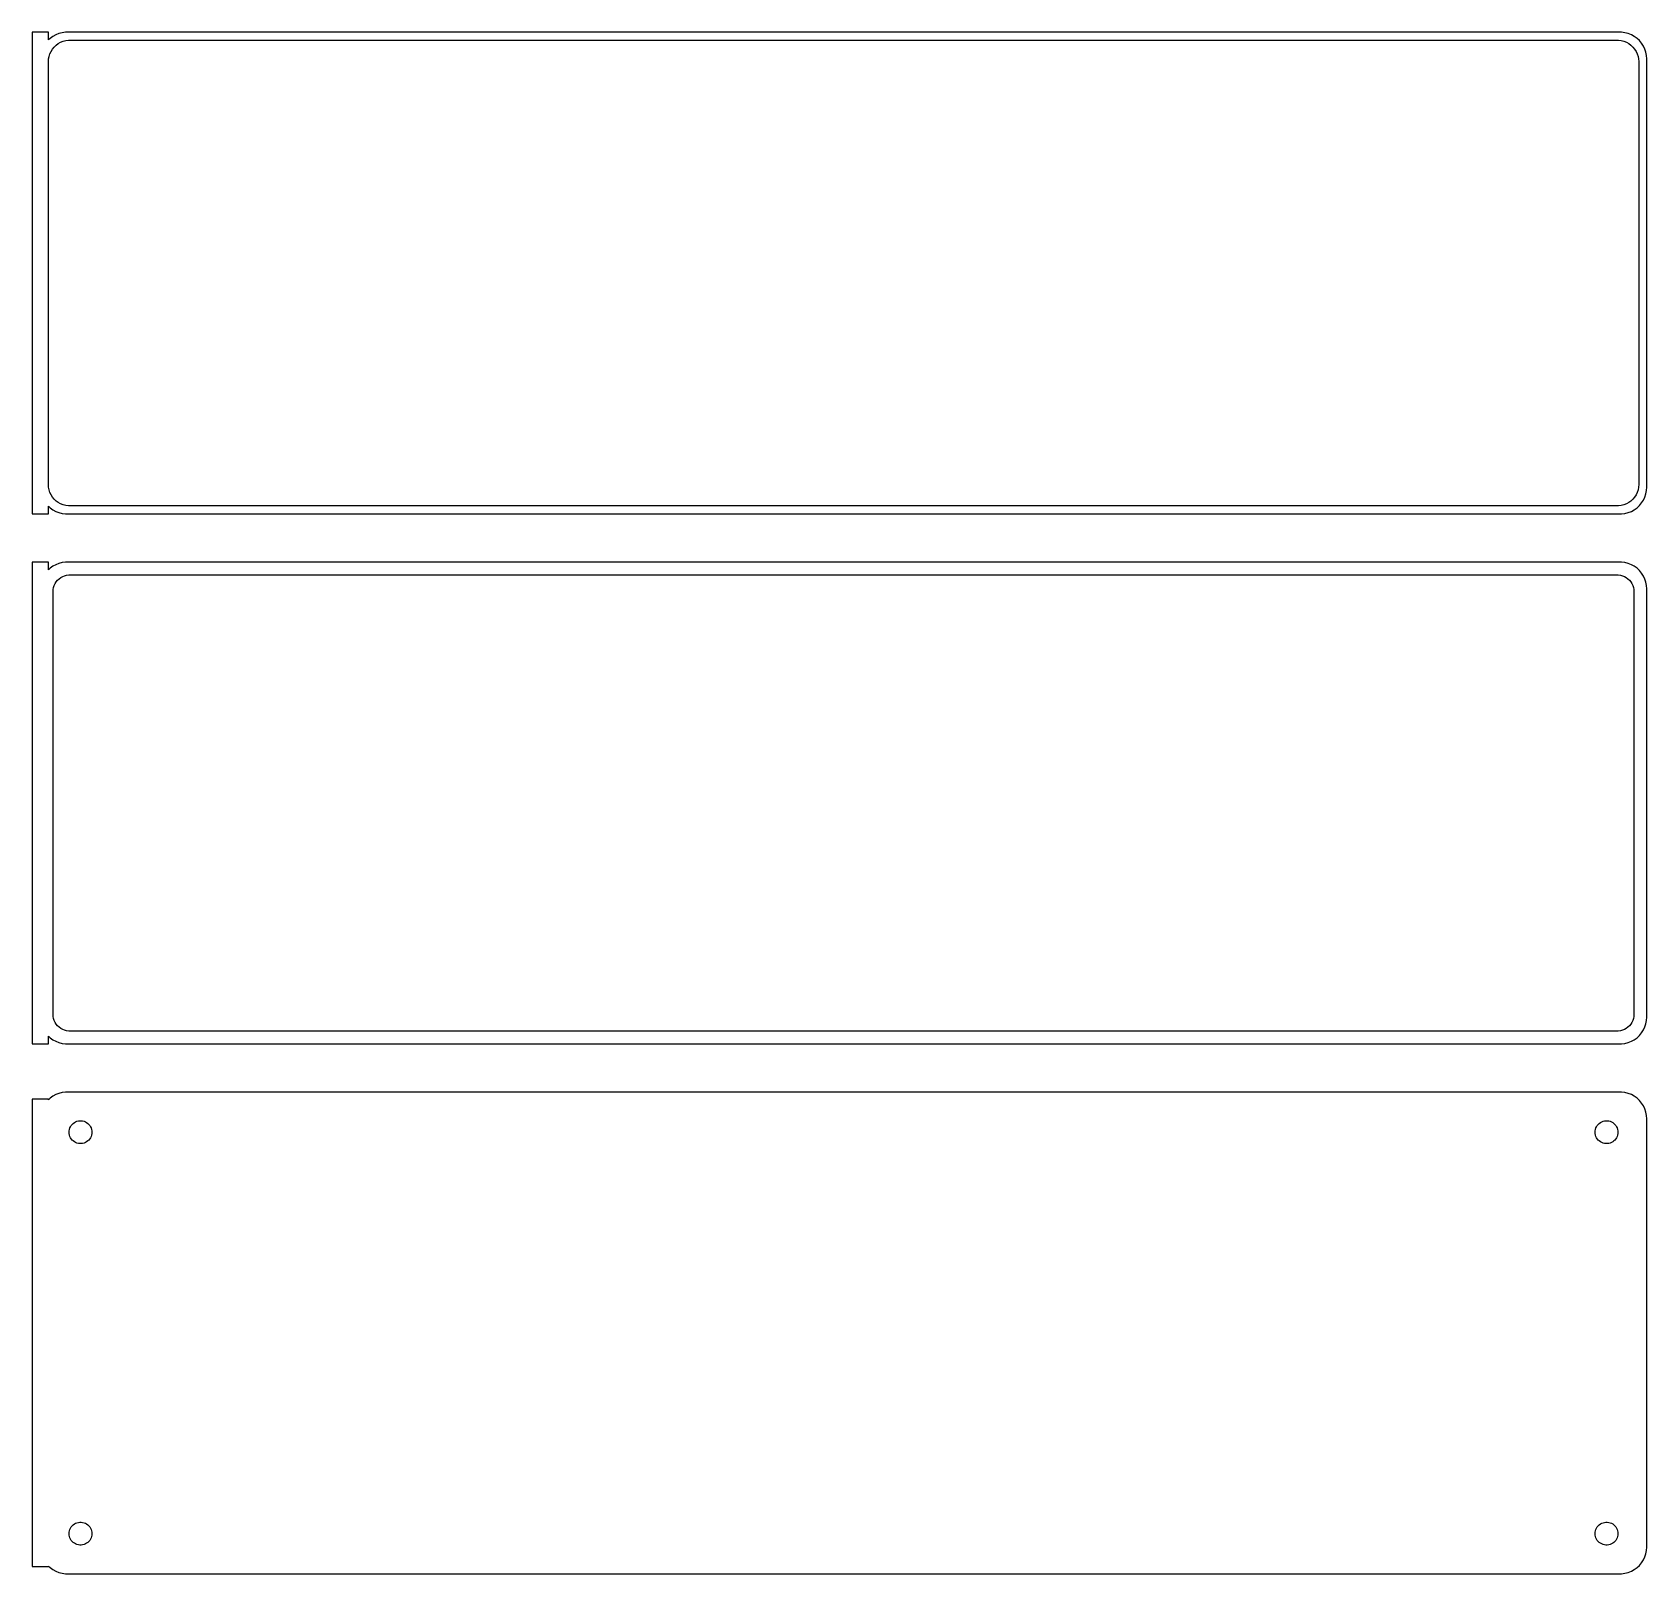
# Model space of a CAD drawing. Header units: metres. Extents: x -152 to 150, y 252 to 540.
import ezdxf

# ---------------------------------------------------------------- set-up
doc = ezdxf.new("R2010")
doc.units = ezdxf.units.M

msp = doc.modelspace()

# ---------------------------------------------------------------- linework, layer by layer
for p, q in [((-148.5, 539.99), (-151.5, 539.99)), ((-151.5, 539.99), (-151.5, 450.01)), ((-148.5, 538.559), (-148.5, 539.99)), ((-146.545, 539.755), (-147.129, 539.524)), ((-145.937, 539.911), (-146.545, 539.755)), ((-145.314, 539.99), (-145.937, 539.911)), ((145.314, 539.99), (-145.314, 539.99)), ((145.937, 539.911), (145.314, 539.99)), ((146.545, 539.755), (145.937, 539.911)), ((147.129, 539.524), (146.545, 539.755)), ((-148.187, 538.853), (-148.5, 538.559)), ((-147.679, 539.222), (-148.187, 538.853)), ((-148.005, 536.427), (-147.736, 536.851)), ((-147.736, 536.851), (-147.416, 537.238)), ((-147.129, 539.524), (-147.679, 539.222)), ((-147.416, 537.238), (-147.05, 537.582)), ((-147.05, 537.582), (-146.643, 537.877)), ((-146.643, 537.877), (-146.203, 538.119)), ((-146.203, 538.119), (-145.736, 538.304)), ((-145.736, 538.304), (-145.25, 538.429)), ((-145.25, 538.429), (-144.751, 538.492)), ((-144.751, 538.492), (144.751, 538.492)), ((144.751, 538.492), (145.25, 538.429)), ((145.25, 538.429), (145.736, 538.304)), ((145.736, 538.304), (146.203, 538.119)), ((146.203, 538.119), (146.643, 537.877)), ((146.643, 537.877), (147.05, 537.582)), ((147.05, 537.582), (147.416, 537.238)), ((147.679, 539.222), (147.129, 539.524)), ((147.416, 537.238), (147.736, 536.851)), ((148.187, 538.853), (147.679, 539.222)), ((147.736, 536.851), (148.005, 536.427)), ((148.645, 538.423), (148.187, 538.853)), ((149.045, 537.939), (148.645, 538.423)), ((149.382, 537.409), (149.045, 537.939)), ((149.649, 536.841), (149.382, 537.409)), ((149.843, 536.243), (149.649, 536.841)), ((-148.5, 534.5), (-148.468, 535.001)), ((-148.5, 455.5), (-148.5, 534.5)), ((-148.468, 535.001), (-148.374, 535.495)), ((-148.374, 535.495), (-148.219, 535.972)), ((-148.219, 535.972), (-148.005, 536.427)), ((148.005, 536.427), (148.219, 535.972)), ((148.219, 535.972), (148.374, 535.495)), ((148.374, 535.495), (148.468, 535.001)), ((148.468, 535.001), (148.5, 534.5)), ((148.5, 534.5), (148.5, 455.5)), ((149.961, 535.627), (149.843, 536.243)), ((150, 535), (149.961, 535.627)), ((150, 455), (150, 535)), ((-148.468, 454.999), (-148.5, 455.5)), ((148.5, 455.5), (148.468, 454.999)), ((-148.374, 454.505), (-148.468, 454.999)), ((-148.219, 454.028), (-148.374, 454.505)), ((-148.005, 453.573), (-148.219, 454.028)), ((-147.736, 453.149), (-148.005, 453.573)), ((-147.416, 452.762), (-147.736, 453.149)), ((-147.05, 452.418), (-147.416, 452.762)), ((-146.643, 452.123), (-147.05, 452.418)), ((147.05, 452.418), (146.643, 452.123)), ((147.416, 452.762), (147.05, 452.418)), ((147.736, 453.149), (147.416, 452.762)), ((148.005, 453.573), (147.736, 453.149)), ((148.219, 454.028), (148.005, 453.573)), ((148.374, 454.505), (148.219, 454.028)), ((148.468, 454.999), (148.374, 454.505)), ((149.045, 452.061), (149.382, 452.591)), ((149.382, 452.591), (149.649, 453.159)), ((149.649, 453.159), (149.843, 453.757)), ((149.843, 453.757), (149.961, 454.373)), ((149.961, 454.373), (150, 455)), ((-151.5, 450.01), (-148.5, 450.01)), ((-148.5, 451.441), (-148.187, 451.147)), ((-148.5, 450.01), (-148.5, 451.441)), ((-148.187, 451.147), (-147.679, 450.778)), ((-147.679, 450.778), (-147.129, 450.476)), ((-147.129, 450.476), (-146.545, 450.245)), ((-146.203, 451.881), (-146.643, 452.123)), ((-146.545, 450.245), (-145.937, 450.089)), ((-145.736, 451.696), (-146.203, 451.881)), ((-145.937, 450.089), (-145.314, 450.01)), ((-145.25, 451.571), (-145.736, 451.696)), ((-145.314, 450.01), (145.314, 450.01)), ((-144.751, 451.508), (-145.25, 451.571)), ((144.751, 451.508), (-144.751, 451.508)), ((145.25, 451.571), (144.751, 451.508)), ((145.736, 451.696), (145.25, 451.571)), ((145.314, 450.01), (145.937, 450.089)), ((146.203, 451.881), (145.736, 451.696)), ((145.937, 450.089), (146.545, 450.245)), ((146.643, 452.123), (146.203, 451.881)), ((146.545, 450.245), (147.129, 450.476)), ((147.129, 450.476), (147.679, 450.778)), ((147.679, 450.778), (148.187, 451.147)), ((148.187, 451.147), (148.645, 451.577)), ((148.645, 451.577), (149.045, 452.061)), ((-148.5, 440.979), (-151.5, 440.979)), ((-151.5, 440.979), (-151.5, 351.021)), ((-148.5, 439.559), (-148.5, 440.979)), ((-147.679, 440.222), (-148.187, 439.853)), ((-147.129, 440.524), (-147.679, 440.222)), ((-146.545, 440.755), (-147.129, 440.524)), ((-145.937, 440.911), (-146.545, 440.755)), ((-145.314, 440.99), (-145.937, 440.911)), ((145.314, 440.99), (-145.314, 440.99)), ((145.937, 440.911), (145.314, 440.99)), ((146.545, 440.755), (145.937, 440.911)), ((147.129, 440.524), (146.545, 440.755)), ((147.679, 440.222), (147.129, 440.524)), ((148.187, 439.853), (147.679, 440.222)), ((-148.187, 439.853), (-148.5, 439.559)), ((-147.228, 437), (-147.018, 437.33)), ((-147.018, 437.33), (-146.769, 437.631)), ((-146.769, 437.631), (-146.484, 437.899)), ((-146.484, 437.899), (-146.168, 438.128)), ((-146.168, 438.128), (-145.825, 438.317)), ((-145.825, 438.317), (-145.462, 438.461)), ((-145.462, 438.461), (-145.083, 438.558)), ((-145.083, 438.558), (-144.695, 438.607)), ((-144.695, 438.607), (144.695, 438.607)), ((144.695, 438.607), (145.083, 438.558)), ((145.083, 438.558), (145.462, 438.461)), ((145.462, 438.461), (145.825, 438.317)), ((145.825, 438.317), (146.168, 438.128)), ((146.168, 438.128), (146.484, 437.899)), ((146.484, 437.899), (146.769, 437.631)), ((146.769, 437.631), (147.018, 437.33)), ((147.018, 437.33), (147.228, 437)), ((148.645, 439.423), (148.187, 439.853)), ((149.045, 438.939), (148.645, 439.423)), ((149.382, 438.409), (149.045, 438.939)), ((149.649, 437.841), (149.382, 438.409)), ((149.843, 437.243), (149.649, 437.841)), ((149.961, 436.627), (149.843, 437.243)), ((-147.613, 435.5), (-147.588, 435.89)), ((-147.613, 356.5), (-147.613, 435.5)), ((-147.588, 435.89), (-147.515, 436.274)), ((-147.515, 436.274), (-147.394, 436.646)), ((-147.394, 436.646), (-147.228, 437)), ((147.228, 437), (147.394, 436.646)), ((147.394, 436.646), (147.515, 436.274)), ((147.515, 436.274), (147.588, 435.89)), ((147.588, 435.89), (147.613, 435.5)), ((147.613, 435.5), (147.613, 356.5)), ((150, 436), (149.961, 436.627)), ((150, 356), (150, 436)), ((-147.588, 356.11), (-147.613, 356.5)), ((-147.515, 355.726), (-147.588, 356.11)), ((147.588, 356.11), (147.515, 355.726)), ((147.613, 356.5), (147.588, 356.11)), ((149.961, 355.373), (150, 356)), ((-147.394, 355.354), (-147.515, 355.726)), ((-147.228, 355), (-147.394, 355.354)), ((-147.018, 354.67), (-147.228, 355)), ((-146.769, 354.369), (-147.018, 354.67)), ((-146.484, 354.101), (-146.769, 354.369)), ((-146.168, 353.872), (-146.484, 354.101)), ((-145.825, 353.683), (-146.168, 353.872)), ((-145.462, 353.539), (-145.825, 353.683)), ((-145.083, 353.442), (-145.462, 353.539)), ((-144.695, 353.393), (-145.083, 353.442)), ((144.695, 353.393), (-144.695, 353.393)), ((145.083, 353.442), (144.695, 353.393)), ((145.462, 353.539), (145.083, 353.442)), ((145.825, 353.683), (145.462, 353.539)), ((146.168, 353.872), (145.825, 353.683)), ((146.484, 354.101), (146.168, 353.872)), ((146.769, 354.369), (146.484, 354.101)), ((147.018, 354.67), (146.769, 354.369)), ((147.228, 355), (147.018, 354.67)), ((147.394, 355.354), (147.228, 355)), ((147.515, 355.726), (147.394, 355.354)), ((148.645, 352.577), (149.045, 353.061)), ((149.045, 353.061), (149.382, 353.591)), ((149.382, 353.591), (149.649, 354.159)), ((149.649, 354.159), (149.843, 354.757)), ((149.843, 354.757), (149.961, 355.373)), ((-151.5, 351.021), (-148.5, 351.021)), ((-148.5, 351.021), (-148.5, 352.441)), ((-148.5, 352.441), (-148.187, 352.147)), ((-148.187, 352.147), (-147.679, 351.778)), ((-147.679, 351.778), (-147.129, 351.476)), ((-147.129, 351.476), (-146.545, 351.245)), ((-146.545, 351.245), (-145.937, 351.089)), ((-145.937, 351.089), (-145.314, 351.01)), ((-145.314, 351.01), (145.314, 351.01)), ((145.314, 351.01), (145.937, 351.089)), ((145.937, 351.089), (146.545, 351.245)), ((146.545, 351.245), (147.129, 351.476)), ((147.129, 351.476), (147.679, 351.778)), ((147.679, 351.778), (148.187, 352.147)), ((148.187, 352.147), (148.645, 352.577)), ((-148.187, 340.853), (-148.5, 340.559)), ((-147.679, 341.222), (-148.187, 340.853)), ((-147.129, 341.524), (-147.679, 341.222)), ((-146.545, 341.755), (-147.129, 341.524)), ((-145.937, 341.911), (-146.545, 341.755)), ((-145.314, 341.99), (-145.937, 341.911)), ((145.314, 341.99), (-145.314, 341.99)), ((145.937, 341.911), (145.314, 341.99)), ((146.545, 341.755), (145.937, 341.911)), ((147.129, 341.524), (146.545, 341.755)), ((147.679, 341.222), (147.129, 341.524)), ((148.187, 340.853), (147.679, 341.222)), ((148.645, 340.423), (148.187, 340.853)), ((-148.5, 340.653), (-151.5, 340.653)), ((-151.5, 340.653), (-151.5, 253.347)), ((-148.5, 340.559), (-148.5, 340.653)), ((149.045, 339.939), (148.645, 340.423)), ((149.382, 339.409), (149.045, 339.939)), ((149.649, 338.841), (149.382, 339.409)), ((149.843, 338.243), (149.649, 338.841)), ((149.961, 337.627), (149.843, 338.243)), ((-144.635, 334.5), (-144.618, 334.768)), ((-144.618, 334.768), (-144.568, 335.031)), ((-144.568, 335.031), (-144.485, 335.286)), ((-144.485, 335.286), (-144.371, 335.529)), ((-144.371, 335.529), (-144.227, 335.755)), ((-144.227, 335.755), (-144.057, 335.962)), ((-144.057, 335.962), (-143.861, 336.145)), ((-143.861, 336.145), (-143.644, 336.303)), ((-143.644, 336.303), (-143.409, 336.432)), ((-143.409, 336.432), (-143.16, 336.531)), ((-143.16, 336.531), (-142.9, 336.597)), ((-142.9, 336.597), (-142.634, 336.631)), ((-142.634, 336.631), (-142.366, 336.631)), ((-142.366, 336.631), (-142.1, 336.597)), ((-142.1, 336.597), (-141.84, 336.531)), ((-141.84, 336.531), (-141.591, 336.432)), ((-141.591, 336.432), (-141.356, 336.303)), ((-141.356, 336.303), (-141.139, 336.145)), ((-141.139, 336.145), (-140.943, 335.962)), ((-140.943, 335.962), (-140.773, 335.755)), ((-140.773, 335.755), (-140.629, 335.529)), ((-140.629, 335.529), (-140.515, 335.286)), ((-140.515, 335.286), (-140.432, 335.031)), ((-140.432, 335.031), (-140.382, 334.768)), ((-140.382, 334.768), (-140.365, 334.5)), ((140.365, 334.5), (140.382, 334.768)), ((140.382, 334.768), (140.432, 335.031)), ((140.432, 335.031), (140.515, 335.286)), ((140.515, 335.286), (140.629, 335.529)), ((140.629, 335.529), (140.773, 335.755)), ((140.773, 335.755), (140.943, 335.962)), ((140.943, 335.962), (141.139, 336.145)), ((141.139, 336.145), (141.356, 336.303)), ((141.356, 336.303), (141.591, 336.432)), ((141.591, 336.432), (141.84, 336.531)), ((141.84, 336.531), (142.1, 336.597)), ((142.1, 336.597), (142.366, 336.631)), ((142.366, 336.631), (142.634, 336.631)), ((142.634, 336.631), (142.9, 336.597)), ((142.9, 336.597), (143.16, 336.531)), ((143.16, 336.531), (143.409, 336.432)), ((143.409, 336.432), (143.644, 336.303)), ((143.644, 336.303), (143.861, 336.145)), ((143.861, 336.145), (144.057, 335.962)), ((144.057, 335.962), (144.227, 335.755)), ((144.227, 335.755), (144.371, 335.529)), ((144.371, 335.529), (144.485, 335.286)), ((144.485, 335.286), (144.568, 335.031)), ((144.568, 335.031), (144.618, 334.768)), ((144.618, 334.768), (144.635, 334.5)), ((150, 337), (149.961, 337.627)), ((150, 257), (150, 337)), ((-144.618, 334.232), (-144.635, 334.5)), ((-144.568, 333.969), (-144.618, 334.232)), ((-144.485, 333.714), (-144.568, 333.969)), ((-144.371, 333.471), (-144.485, 333.714)), ((-144.227, 333.245), (-144.371, 333.471)), ((-144.057, 333.038), (-144.227, 333.245)), ((-143.861, 332.855), (-144.057, 333.038)), ((-143.644, 332.697), (-143.861, 332.855)), ((-143.409, 332.568), (-143.644, 332.697)), ((-143.16, 332.469), (-143.409, 332.568)), ((-142.9, 332.403), (-143.16, 332.469)), ((-142.634, 332.369), (-142.9, 332.403)), ((-142.366, 332.369), (-142.634, 332.369)), ((-142.1, 332.403), (-142.366, 332.369)), ((-141.84, 332.469), (-142.1, 332.403)), ((-141.591, 332.568), (-141.84, 332.469)), ((-141.356, 332.697), (-141.591, 332.568)), ((-141.139, 332.855), (-141.356, 332.697)), ((-140.943, 333.038), (-141.139, 332.855)), ((-140.773, 333.245), (-140.943, 333.038)), ((-140.629, 333.471), (-140.773, 333.245)), ((-140.515, 333.714), (-140.629, 333.471)), ((-140.432, 333.969), (-140.515, 333.714)), ((-140.382, 334.232), (-140.432, 333.969)), ((-140.365, 334.5), (-140.382, 334.232)), ((140.382, 334.232), (140.365, 334.5)), ((140.432, 333.969), (140.382, 334.232)), ((140.515, 333.714), (140.432, 333.969)), ((140.629, 333.471), (140.515, 333.714)), ((140.773, 333.245), (140.629, 333.471)), ((140.943, 333.038), (140.773, 333.245)), ((141.139, 332.855), (140.943, 333.038)), ((141.356, 332.697), (141.139, 332.855)), ((141.591, 332.568), (141.356, 332.697)), ((141.84, 332.469), (141.591, 332.568)), ((142.1, 332.403), (141.84, 332.469)), ((142.366, 332.369), (142.1, 332.403)), ((142.634, 332.369), (142.366, 332.369)), ((142.9, 332.403), (142.634, 332.369)), ((143.16, 332.469), (142.9, 332.403)), ((143.409, 332.568), (143.16, 332.469)), ((143.644, 332.697), (143.409, 332.568)), ((143.861, 332.855), (143.644, 332.697)), ((144.057, 333.038), (143.861, 332.855)), ((144.227, 333.245), (144.057, 333.038)), ((144.371, 333.471), (144.227, 333.245)), ((144.485, 333.714), (144.371, 333.471)), ((144.568, 333.969), (144.485, 333.714)), ((144.618, 334.232), (144.568, 333.969)), ((144.635, 334.5), (144.618, 334.232)), ((-144.635, 259.5), (-144.618, 259.768)), ((-144.618, 259.232), (-144.635, 259.5)), ((-144.618, 259.768), (-144.568, 260.031)), ((-144.568, 260.031), (-144.485, 260.286)), ((-144.485, 260.286), (-144.371, 260.529)), ((-144.371, 260.529), (-144.227, 260.755)), ((-144.227, 260.755), (-144.057, 260.962)), ((-144.057, 260.962), (-143.861, 261.145)), ((-143.861, 261.145), (-143.644, 261.303)), ((-143.644, 261.303), (-143.409, 261.432)), ((-143.409, 261.432), (-143.16, 261.531)), ((-143.16, 261.531), (-142.9, 261.597)), ((-142.9, 261.597), (-142.634, 261.631)), ((-142.634, 261.631), (-142.366, 261.631)), ((-142.366, 261.631), (-142.1, 261.597)), ((-142.1, 261.597), (-141.84, 261.531)), ((-141.84, 261.531), (-141.591, 261.432)), ((-141.591, 261.432), (-141.356, 261.303)), ((-141.356, 261.303), (-141.139, 261.145)), ((-141.139, 261.145), (-140.943, 260.962)), ((-140.943, 260.962), (-140.773, 260.755)), ((-140.773, 260.755), (-140.629, 260.529)), ((-140.629, 260.529), (-140.515, 260.286)), ((-140.515, 260.286), (-140.432, 260.031)), ((-140.432, 260.031), (-140.382, 259.768)), ((-140.382, 259.768), (-140.365, 259.5)), ((-140.365, 259.5), (-140.382, 259.232)), ((140.365, 259.5), (140.382, 259.768)), ((140.382, 259.232), (140.365, 259.5)), ((140.382, 259.768), (140.432, 260.031)), ((140.432, 260.031), (140.515, 260.286)), ((140.515, 260.286), (140.629, 260.529)), ((140.629, 260.529), (140.773, 260.755)), ((140.773, 260.755), (140.943, 260.962)), ((140.943, 260.962), (141.139, 261.145)), ((141.139, 261.145), (141.356, 261.303)), ((141.356, 261.303), (141.591, 261.432)), ((141.591, 261.432), (141.84, 261.531)), ((141.84, 261.531), (142.1, 261.597)), ((142.1, 261.597), (142.366, 261.631)), ((142.366, 261.631), (142.634, 261.631)), ((142.634, 261.631), (142.9, 261.597)), ((142.9, 261.597), (143.16, 261.531)), ((143.16, 261.531), (143.409, 261.432)), ((143.409, 261.432), (143.644, 261.303)), ((143.644, 261.303), (143.861, 261.145)), ((143.861, 261.145), (144.057, 260.962)), ((144.057, 260.962), (144.227, 260.755)), ((144.227, 260.755), (144.371, 260.529)), ((144.371, 260.529), (144.485, 260.286)), ((144.485, 260.286), (144.568, 260.031)), ((144.568, 260.031), (144.618, 259.768)), ((144.618, 259.768), (144.635, 259.5)), ((144.635, 259.5), (144.618, 259.232)), ((-144.568, 258.969), (-144.618, 259.232)), ((-144.485, 258.714), (-144.568, 258.969)), ((-144.371, 258.471), (-144.485, 258.714)), ((-144.227, 258.245), (-144.371, 258.471)), ((-144.057, 258.038), (-144.227, 258.245)), ((-143.861, 257.855), (-144.057, 258.038)), ((-143.644, 257.697), (-143.861, 257.855)), ((-143.409, 257.568), (-143.644, 257.697)), ((-143.16, 257.469), (-143.409, 257.568)), ((-142.9, 257.403), (-143.16, 257.469)), ((-142.634, 257.369), (-142.9, 257.403)), ((-142.366, 257.369), (-142.634, 257.369)), ((-142.1, 257.403), (-142.366, 257.369)), ((-141.84, 257.469), (-142.1, 257.403)), ((-141.591, 257.568), (-141.84, 257.469)), ((-141.356, 257.697), (-141.591, 257.568)), ((-141.139, 257.855), (-141.356, 257.697)), ((-140.943, 258.038), (-141.139, 257.855)), ((-140.773, 258.245), (-140.943, 258.038)), ((-140.629, 258.471), (-140.773, 258.245)), ((-140.515, 258.714), (-140.629, 258.471)), ((-140.432, 258.969), (-140.515, 258.714)), ((-140.382, 259.232), (-140.432, 258.969)), ((140.432, 258.969), (140.382, 259.232)), ((140.515, 258.714), (140.432, 258.969)), ((140.629, 258.471), (140.515, 258.714)), ((140.773, 258.245), (140.629, 258.471)), ((140.943, 258.038), (140.773, 258.245)), ((141.139, 257.855), (140.943, 258.038)), ((141.356, 257.697), (141.139, 257.855)), ((141.591, 257.568), (141.356, 257.697)), ((141.84, 257.469), (141.591, 257.568)), ((142.1, 257.403), (141.84, 257.469)), ((142.366, 257.369), (142.1, 257.403)), ((142.634, 257.369), (142.366, 257.369)), ((142.9, 257.403), (142.634, 257.369)), ((143.16, 257.469), (142.9, 257.403)), ((143.409, 257.568), (143.16, 257.469)), ((143.644, 257.697), (143.409, 257.568)), ((143.861, 257.855), (143.644, 257.697)), ((144.057, 258.038), (143.861, 257.855)), ((144.227, 258.245), (144.057, 258.038)), ((144.371, 258.471), (144.227, 258.245)), ((144.485, 258.714), (144.371, 258.471)), ((144.568, 258.969), (144.485, 258.714)), ((144.618, 259.232), (144.568, 258.969)), ((149.843, 255.757), (149.961, 256.373)), ((149.961, 256.373), (150, 257)), ((-151.5, 253.347), (-148.5, 253.347)), ((-148.5, 253.347), (-148.5, 253.441)), ((-148.5, 253.441), (-148.187, 253.147)), ((148.187, 253.147), (148.645, 253.577)), ((148.645, 253.577), (149.045, 254.061)), ((149.045, 254.061), (149.382, 254.591)), ((149.382, 254.591), (149.649, 255.159)), ((149.649, 255.159), (149.843, 255.757)), ((-148.187, 253.147), (-147.679, 252.778)), ((-147.679, 252.778), (-147.129, 252.476)), ((-147.129, 252.476), (-146.545, 252.245)), ((-146.545, 252.245), (-145.937, 252.089)), ((-145.937, 252.089), (-145.314, 252.01)), ((-145.314, 252.01), (145.314, 252.01)), ((145.314, 252.01), (145.937, 252.089)), ((145.937, 252.089), (146.545, 252.245)), ((146.545, 252.245), (147.129, 252.476)), ((147.129, 252.476), (147.679, 252.778)), ((147.679, 252.778), (148.187, 253.147))]:
    msp.add_line(p, q)

doc.saveas('drawing.dxf')
